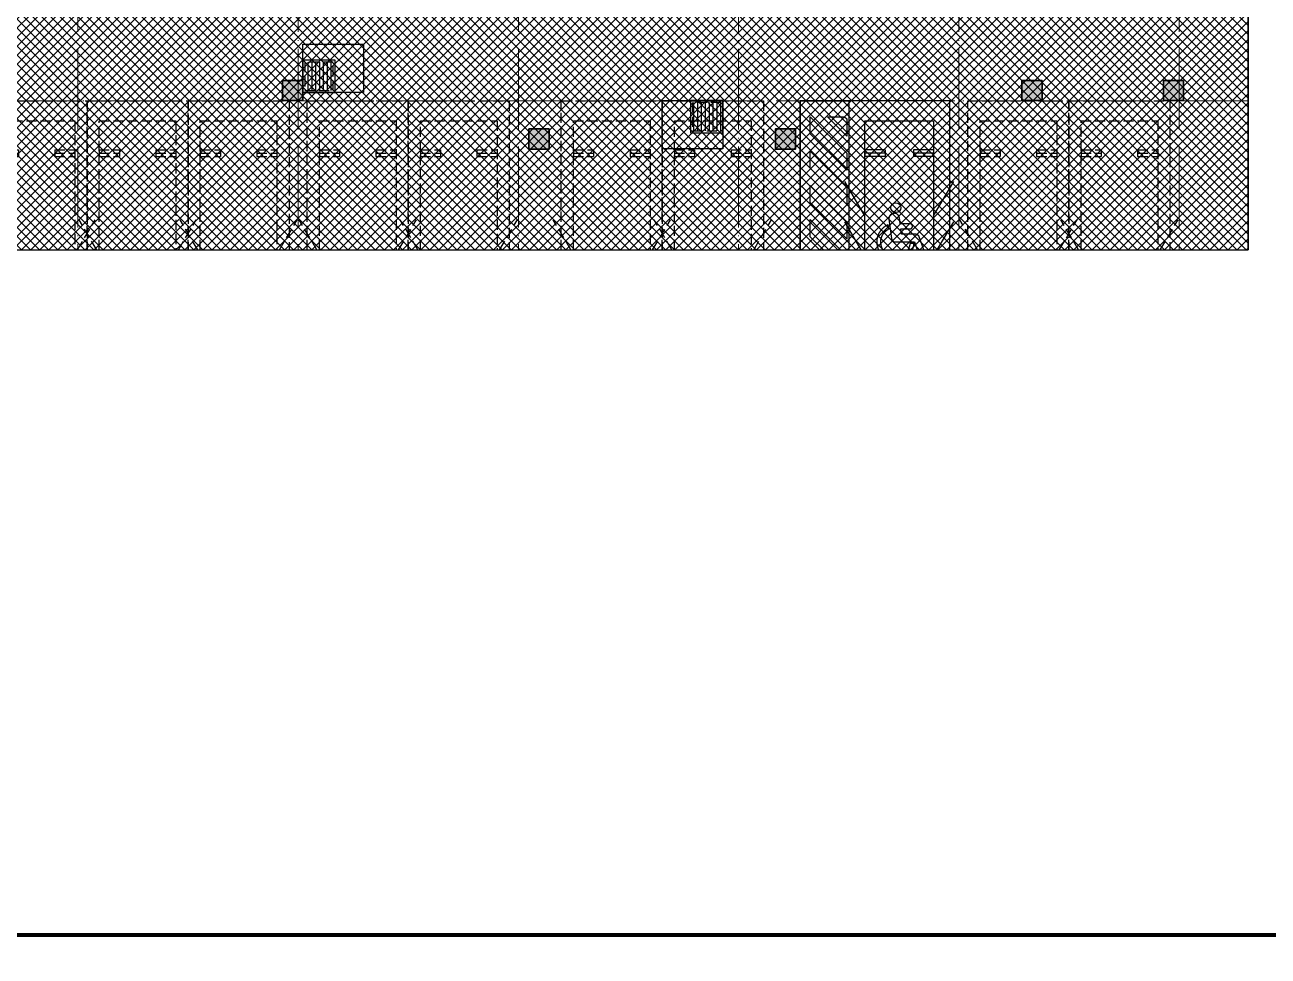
# Model space of a CAD drawing. Extents: x 2803505 to 5851001, y -1372902 to 24339.
# Drawn here: x 3666436 to 3697207, y -866979 to -843914 of the extents above; entities that cross this region are included whole.
import ezdxf
from ezdxf.xclip import XClip

# ---------------------------------------------------------------- set-up
doc = ezdxf.new("R2010")
doc.units = 0
doc.header["$LTSCALE"] = 1000
doc.header["$MEASUREMENT"] = 0
doc.header["$XCLIPFRAME"] = 2
doc.linetypes.add('DASH', pattern=[0.35, 0.25, -0.1])
doc.linetypes.add('DOTE', pattern=[2.42, 2, -0.2, 0.02, -0.2])
doc.layers.get('0').update_dxf_attribs({"linetype": 'CONTINUOUS'})
for name, color, linetype in [('0-R集水坑', 191, 'CONTINUOUS'), ('HS-A-停车位（标准）', 9, 'CONTINUOUS'), ('HS-A-停车场-无障碍', 85, 'CONTINUOUS')]:
    doc.layers.add(name, color=color, linetype=linetype)
for name, color, linetype, lineweight in [('DOTE', 19, 'DOTE', 9), ('图框', 147, 'CONTINUOUS', 20), ('填充', 251, 'CONTINUOUS', 5), ('砼柱', 2, 'CONTINUOUS', 35)]:
    doc.layers.add(name, color=color, linetype=linetype, lineweight=lineweight)

# ---------------------------------------------------------------- blocks, each defined once
blk = doc.blocks.new('无障碍车位')
at = {"layer": 'HS-A-停车场-无障碍'}
for p, q in [((-2000, 3550), (-2500, 2700)), ((-300, 3550), (200, 2700)), ((-2000, 2550), (-2500, 1700)), ((-300, 2550), (200, 1700)), ((-2000, 1080), (-1500, 1080)), ((-2000, 920), (-2000, 1080)), ((-2000, 1000), (-1500, 1000)), ((-1500, 920), (-1500, 1080)), ((-800, 1080), (-300, 1080)), ((-800, 920), (-800, 1080)), ((-800, 1000), (-300, 1000)), ((-300, 920), (-300, 1080)), ((-2000, 920), (-1500, 920)), ((-800, 920), (-300, 920))]:
    blk.add_line(p, q, dxfattribs=at)
for points in [[(1300, -300), (1300, 5200), (-2400, 5200), (-2400, -300)], [(-300, 5200), (-300, 200), (-2000, 200), (-2000, 5200)], [(100, 5200), (1300, 5200), (1300, -300), (100, -300)]]:
    blk.add_lwpolyline(points, close=True, dxfattribs=at)
for points in [[(150, 4394), (150, 4800), (168, 4800), (1050, 3918), (1050, 3494), (150, 4394)], [(593, 4800), (1017, 4800), (1050, 4767), (1050, 4343), (593, 4800)], [(150, 3546), (150, 3970), (1050, 3070), (1050, 2646), (150, 3546)], [(150, 2697), (150, 3121), (1050, 2221), (1050, 1797), (150, 2697)], [(150, 1849), (150, 2273), (1050, 1373), (1050, 949), (150, 1849)], [(150, 1000), (150, 1424), (1050, 524), (1050, 100), (150, 1000)], [(150, 151), (150, 576), (626, 100), (201, 100), (150, 151)]]:
    blk.add_lwpolyline(points, dxfattribs=at)
for points in [[(-1646, 3073, 0.317699), (-1552, 3007), (-1207, 3007), (-1190, 2877), (-1412, 2877, 1), (-1412, 2747), (-1173, 2747), (-1154, 2602, 1), (-896, 2636), (-959, 3112, 0.376373), (-1058, 3199), (-1525, 3199), (-1658, 3574, 1), (-1805, 3522), (-1646, 3073)], [(-874, 2774, 1.763575), (-1517, 3239), (-1416, 3239, -1.6624), (-888, 2878), (-874, 2774)]]:
    blk.add_lwpolyline(points, format="xyb", dxfattribs=at)
blk.add_circle((-1068, 2349), 123, dxfattribs=at)
blk = doc.blocks.new('A$C25A378E3')
at = {"layer": 'HS-A-停车位（标准）', "linetype": 'DASH'}
for p, q in [((300, 4280), (800, 4280)), ((300, 4280), (300, 4120)), ((300, 4200), (800, 4200)), ((300, 4120), (800, 4120)), ((800, 4280), (800, 4120)), ((1700, 4280), (2200, 4280)), ((1700, 4280), (1700, 4120)), ((1700, 4200), (2200, 4200)), ((1700, 4120), (2200, 4120)), ((2200, 4280), (2200, 4120)), ((300, 1700), (-200, 2550)), ((2200, 1700), (2700, 2550))]:
    blk.add_line(p, q, dxfattribs=at)
for points in [[(0, 5500), (2500, 5500), (2500, 0), (0, 0)], [(300, 5000), (2200, 5000), (2200, 0), (300, 0)]]:
    blk.add_lwpolyline(points, close=True, dxfattribs=at)
blk = doc.blocks.new('TIY8O')
at = {"layer": '0-R集水坑', "linetype": 'DASH'}
h = blk.add_hatch(dxfattribs=at)
h.set_pattern_fill('LINE', color=191, scale=100, angle=-90, style=0)
h.set_pattern_definition([(270, (-235326.66, -492619.82), (95.25, -8e-14), [])])
h.paths.add_polyline_path([(251193, 63603), (251193, 62903), (250493, 62903), (250493, 63603)])
at = {"layer": '0-R集水坑', "color": 191, "elevation": 0}
for points in [[(250443, 62453), (251943, 62453), (251943, 63653), (250443, 63653)], [(251243, 63653), (251243, 62853), (250443, 62853), (250443, 63653)]]:
    blk.add_lwpolyline(points, close=True, dxfattribs=at)
at = {"layer": '0-R集水坑', "color": 191, "linetype": 'DASH', "elevation": 0}
blk.add_lwpolyline([(251193, 63603), (251193, 62903), (250493, 62903), (250493, 63603)], close=True, dxfattribs=at)
blk = doc.blocks.new('A$C24B36177')
for points in [[(-141588, -29397), (-142088, -29397), (-142088, -29897), (-141588, -29897)], [(-123288, -29397), (-123788, -29397), (-123788, -29897), (-123288, -29897)], [(-119788, -29397), (-120288, -29397), (-120288, -29897), (-119788, -29897)], [(-135488, -30597), (-135988, -30597), (-135988, -31097), (-135488, -31097)], [(-129388, -30597), (-129888, -30597), (-129888, -31097), (-129388, -31097)]]:
    blk.add_hatch(color=252).paths.add_polyline_path(points)
at = {"layer": '砼柱', "color": 252, "lineweight": 35}
for points in [[(-141588, -29397), (-142088, -29397), (-142088, -29897), (-141588, -29897)], [(-123288, -29397), (-123788, -29397), (-123788, -29897), (-123288, -29897)], [(-119788, -29397), (-120288, -29397), (-120288, -29897), (-119788, -29897)], [(-135488, -30597), (-135988, -30597), (-135988, -31097), (-135488, -31097)], [(-129388, -30597), (-129888, -30597), (-129888, -31097), (-129388, -31097)]]:
    blk.add_lwpolyline(points, close=True, dxfattribs=at)
blk = doc.blocks.new('A$C74D73064')
at = {"layer": '填充'}
h = blk.add_hatch(dxfattribs=at)
h.set_pattern_fill('ANSI37', color=252, scale=100, style=0)
h.set_pattern_definition([(45, (953418.07, -464688.25), (-112.253202, 112.253202), []), (135, (953418.07, -464688.25), (-112.253202, -112.253202), [])])
h.paths.add_polyline_path([(-72083, 70322), (-18083, 70322), (-18083, 50822), (-72083, 50822)])
h.paths.add_polyline_path([(-28783, 63622), (-28783, 67422), (-31082, 67422), (-31082, 67422), (-34082, 67422), (-34082, 61423), (-34382, 61423), (-34382, 59622), (-33932, 59622), (-33932, 57522), (-31232, 57522), (-31232, 58222), (-26482, 58222), (-26482, 61423), (-31082, 61423), (-31082, 63622)], flags=16)
h.paths.add_polyline_path([(-59183, 67422), (-59183, 66022), (-63483, 66022), (-63483, 63622), (-59083, 63622), (-59083, 61428), (-59383, 61428), (-59383, 59622), (-58933, 59622), (-58933, 57522), (-56233, 57522), (-56233, 58222), (-51483, 58222), (-51483, 61423), (-56083, 61423), (-56083, 67422)], flags=16)
at = {"color": 252}
blk.add_lwpolyline([(-72083, 70322), (-18083, 70322), (-18083, 50822), (-72083, 50822)], close=True, dxfattribs=at)
at = {"layer": 'DOTE', "color": 252}
for p, q in [((-47045, 93137), (-47045, 8149)), ((-41595, 93137), (-41595, 8149)), ((-36145, 93137), (-36145, 8149)), ((-30695, 93137), (-30695, 8149)), ((-25245, 93137), (-25245, 8149)), ((-19795, 93137), (-19795, 8149)), ((196116, 54519), (-86385, 54519))]:
    blk.add_line(p, q, dxfattribs=at)
at = {"layer": '填充', "color": 252}
blk.add_lwpolyline([(-72083, 70322), (-18083, 70322), (-18083, 50822), (-72083, 50822)], close=True, dxfattribs=at)
at = {"color": 252}
blk.add_blockref('A$C24B36177', (100105, 84419), dxfattribs=at)
at = {"layer": '0-R集水坑', "color": 252, "xscale": -1, "rotation": 180}
blk.add_blockref('TIY8O', (-291925, 118375, 0), dxfattribs=at)
at = {"layer": '0-R集水坑', "color": 252, "xscale": -1}
blk.add_blockref('TIY8O', (219360, -9130, 0), dxfattribs=at)
at = {"layer": 'HS-A-停车位（标准）', "color": 252, "linetype": 'DASH', "rotation": 0.000644038787326284}
for p in [(-49320, 49019), (-46820, 49019), (-44320, 49019), (-41370, 49019), (-38870, 49019), (-35083, 49019), (-32583, 49019), (-25020, 49019), (-22520, 49019)]:
    blk.add_blockref('A$C25A378E3', p, dxfattribs=at)
at = {"layer": 'HS-A-停车场-无障碍', "color": 252, "rotation": 180}
blk.add_blockref('无障碍车位', (-27870, 54219), dxfattribs=at)

msp = doc.modelspace()

# ---------------------------------------------------------------- linework, layer by layer
at = {"layer": '图框', "const_width": 100}
msp.add_lwpolyline([(3713511.1, -866453.6), (3713511.1, -809053.6), (3632911.1, -809053.6), (3632911.1, -866453.6)], close=True, dxfattribs=at)

# ---------------------------------------------------------------- block references
at = {"color": 252}
ref = msp.add_blockref('A$C74D73064', (3714796.2, -900311.3), dxfattribs=at)
XClip(ref).set_block_clipping_path([(-72082.5976296387, 50822.2577331646), (-18082.6107620973, 70322.2577319878)])

doc.saveas('drawing.dxf')
